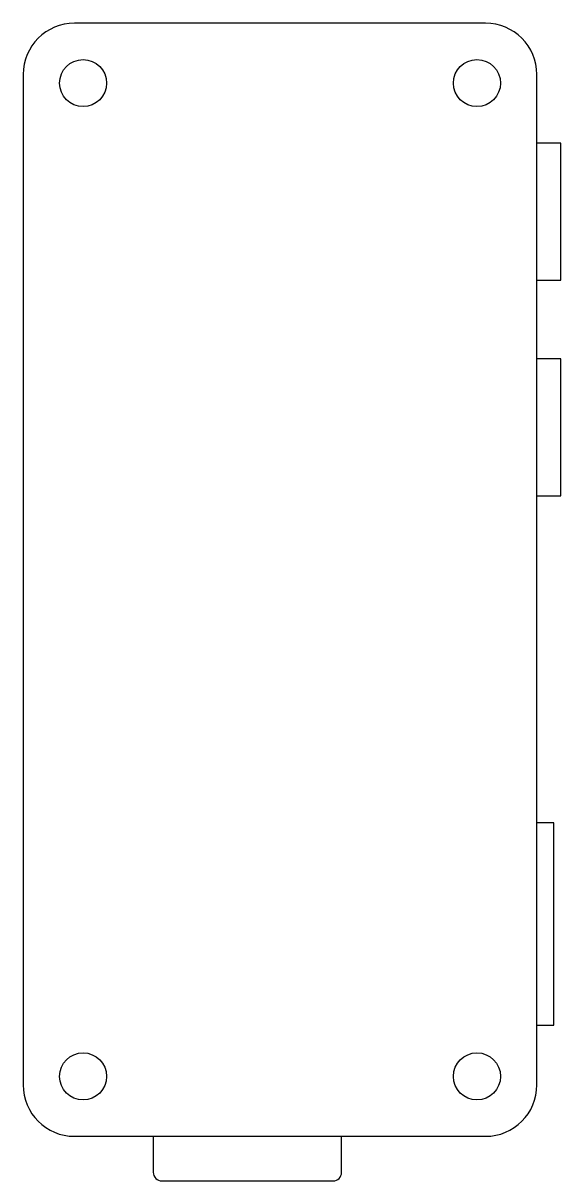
# Model space of a CAD drawing. Header units: millimetres. Extents: x -3.5 to 27.9, y -35.1 to 32.5.
import ezdxf

# ---------------------------------------------------------------- set-up
doc = ezdxf.new("R2010")
doc.units = ezdxf.units.MM
doc.layers.add('Sketch006', color=7, linetype='CONTINUOUS')

msp = doc.modelspace()

# ---------------------------------------------------------------- linework, layer by layer
at = {"layer": 'Sketch006'}
for p, q in [((23.5, 32.5), (-0.5, 32.5)), ((-3.5, 29.5), (-3.5, -29.5)), ((26.5, -29.5), (26.5, 29.5)), ((27.9, 25.5), (26.5, 25.5)), ((27.9, 17.5), (27.9, 25.5)), ((26.5, 17.5), (27.9, 17.5)), ((27.9, 12.9), (26.5, 12.9)), ((27.9, 4.9), (27.9, 12.9)), ((26.5, 4.9), (27.9, 4.9)), ((27.5, -14.2), (26.5, -14.2)), ((27.5, -26), (27.5, -14.2)), ((26.5, -26), (27.5, -26)), ((-0.5, -32.5), (23.5, -32.5)), ((4.1, -32.5), (4.1, -34.6)), ((15.1, -34.6), (15.1, -32.5)), ((4.6, -35.1), (14.6, -35.1))]:
    msp.add_line(p, q, dxfattribs=at)
for centre in [(0, 29), (23, 29), (0, -29), (23, -29)]:
    msp.add_circle(centre, 1.375, dxfattribs=at)
for centre, radius, start, end in [((-0.5, 29.5), 3, 90, 180), ((23.5, 29.5), 3, 0, 90), ((-0.5, -29.5), 3, 180, -90), ((23.5, -29.5), 3, -90, 0), ((4.6, -34.6), 0.5, 180, -90), ((14.6, -34.6), 0.5, -90, 0)]:
    msp.add_arc(centre, radius, start, end, dxfattribs=at)

doc.saveas('drawing.dxf')
